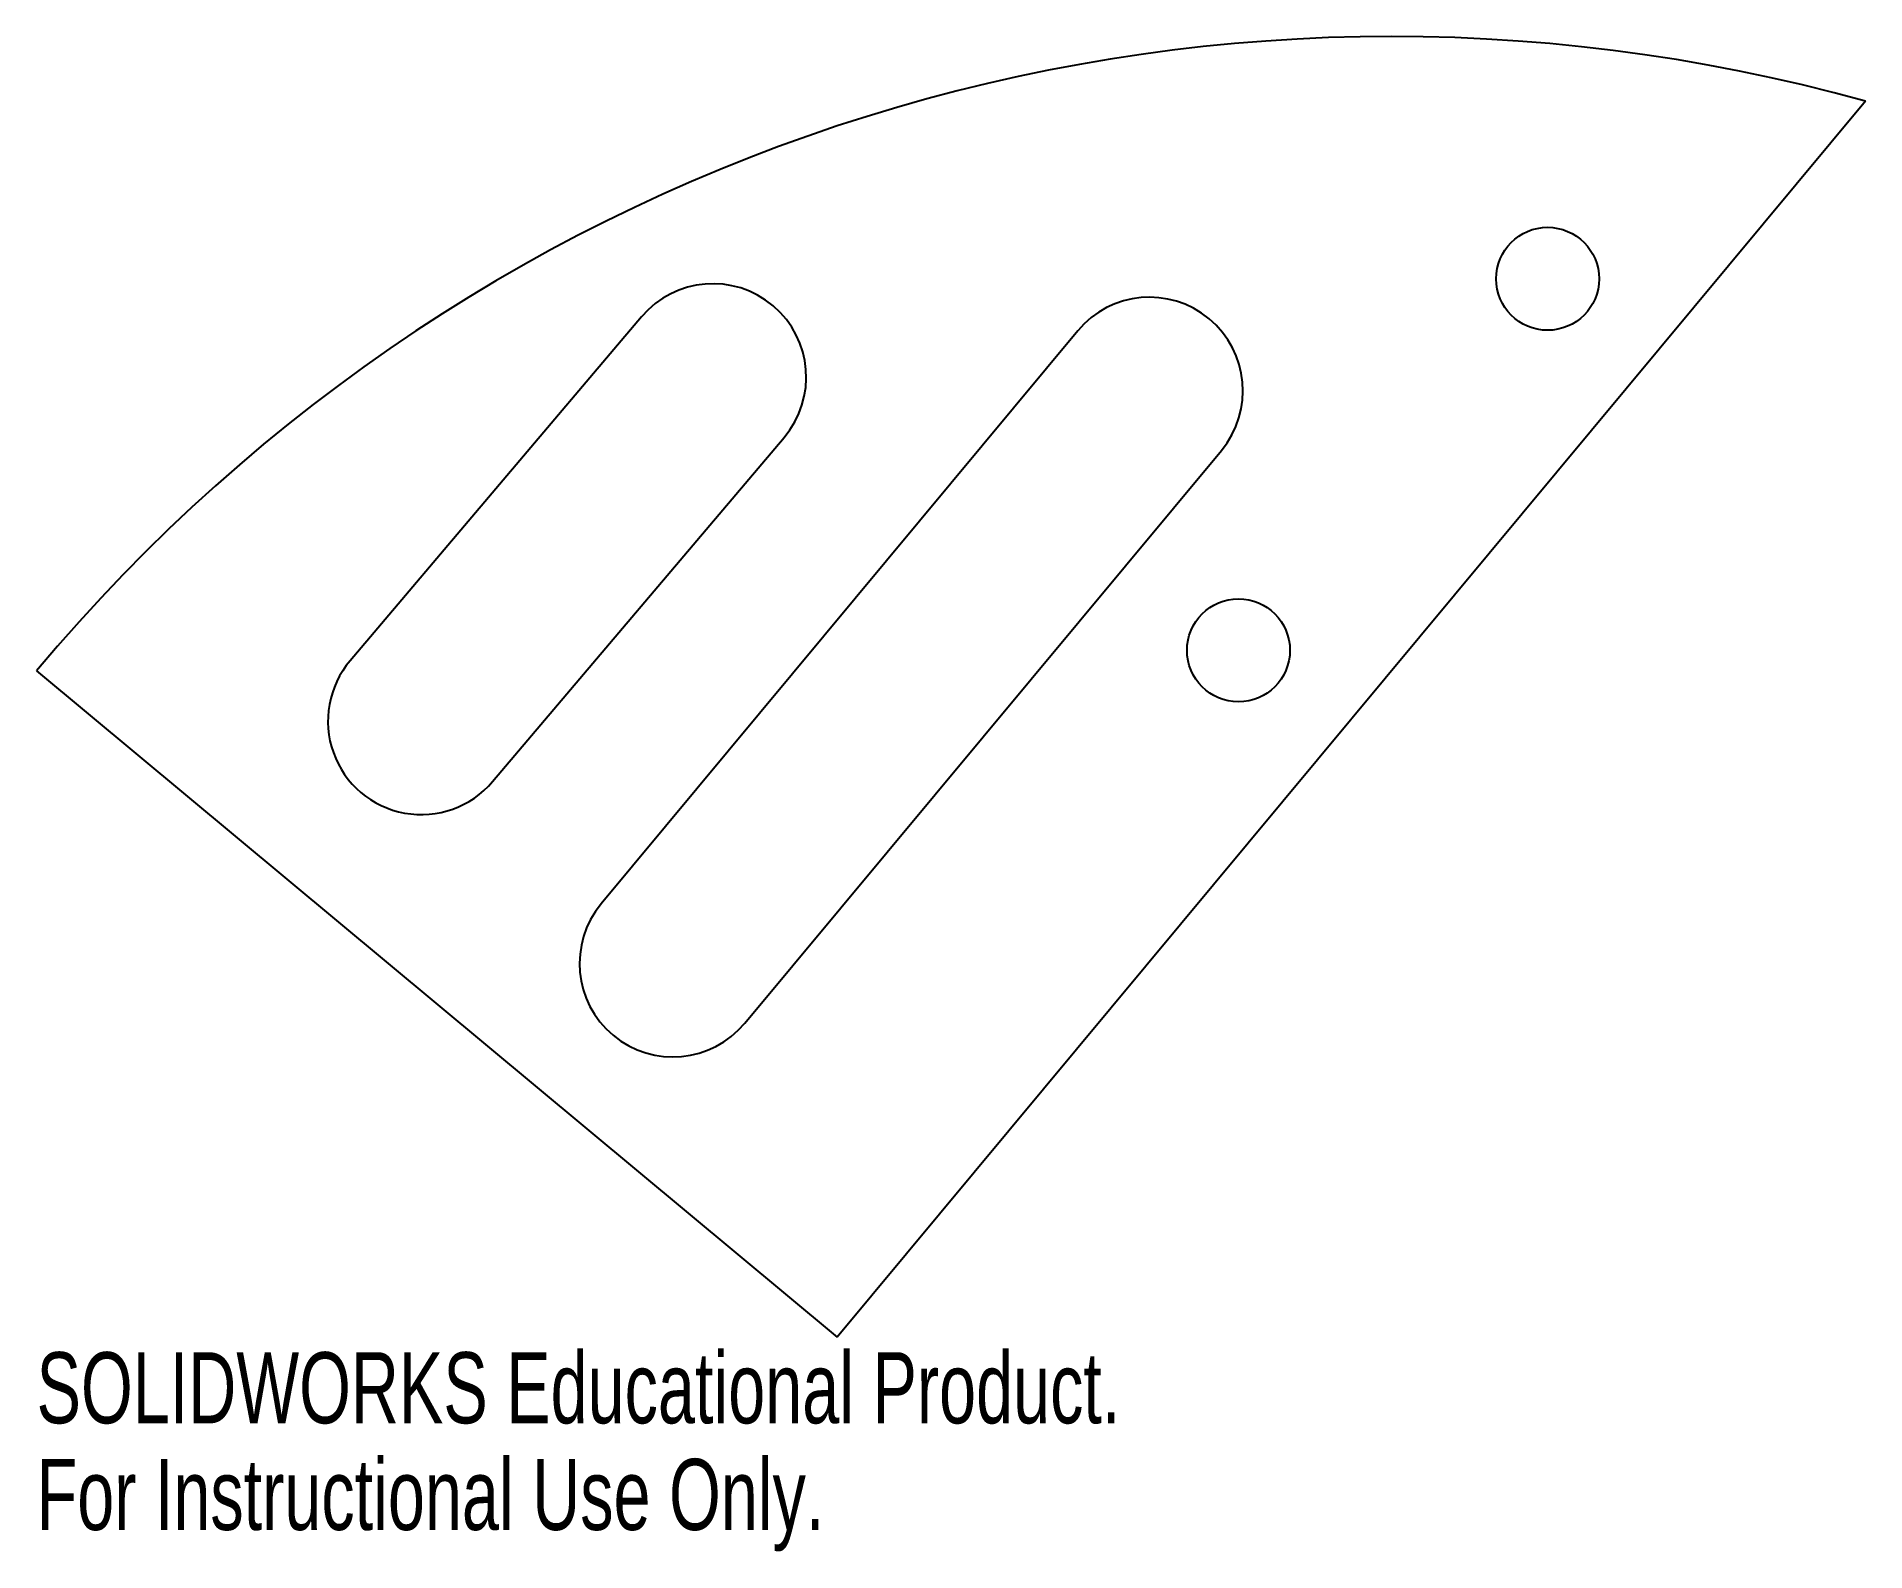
# Model space of a CAD drawing. Header units: inches. Extents: x -3.64 to 1.26, y 0.67 to 4.72.
import ezdxf

# ---------------------------------------------------------------- set-up
doc = ezdxf.new("R2010")
doc.units = ezdxf.units.IN
doc.header["$MEASUREMENT"] = 0
doc.styles.add('SLDTEXTSTYLE0', font='TXT', dxfattribs={"width": 0.7})

msp = doc.modelspace()

# ---------------------------------------------------------------- linework, layer by layer
at = {"color": 7, "linetype": 'Continuous', "lineweight": 25}
for p, q in [((1.2599, 4.5493), (-1.4923, 1.2416)), ((-2.0159, 3.9725), (-2.7962, 3.0519)), ((-0.8485, 3.9347), (-2.124, 2.4016)), ((-2.4148, 2.7286), (-1.6345, 3.6492)), ((-1.7397, 2.0818), (-0.4641, 3.6149)), ((-3.6353, 3.0247), (-1.4923, 1.2416))]:
    msp.add_line(p, q, dxfattribs=at)
for centre in [(0.4092, 4.0741), (-0.4182, 3.0798)]:
    msp.add_circle(centre, 0.1378, dxfattribs=at)
for centre, radius, start, end in [((-0.0073, -0.0033), 4.7257, 74.4465, 140.1507), ((-1.8252, 3.8109), 0.25, 319.7133, 139.7133), ((-0.6563, 3.7748), 0.25, 320.2381, 140.2381), ((-2.6055, 2.8903), 0.25, 139.7133, 319.7133), ((-1.9319, 2.2417), 0.25, 140.2381, 320.2381)]:
    msp.add_arc(centre, radius, start, end, dxfattribs=at)

# ---------------------------------------------------------------- texts
at = {"color": 7, "linetype": 'Continuous', "char_height": 0.1903, "attachment_point": 1, "style": 'SLDTEXTSTYLE0'}
for s, insert in [('SOLIDWORKS Educational Product.', (-3.6353, 1.2015)), ('For Instructional Use Only.', (-3.6353, 0.916))]:
    msp.add_mtext(s, dxfattribs=dict(at, insert=insert))

doc.saveas('drawing.dxf')
